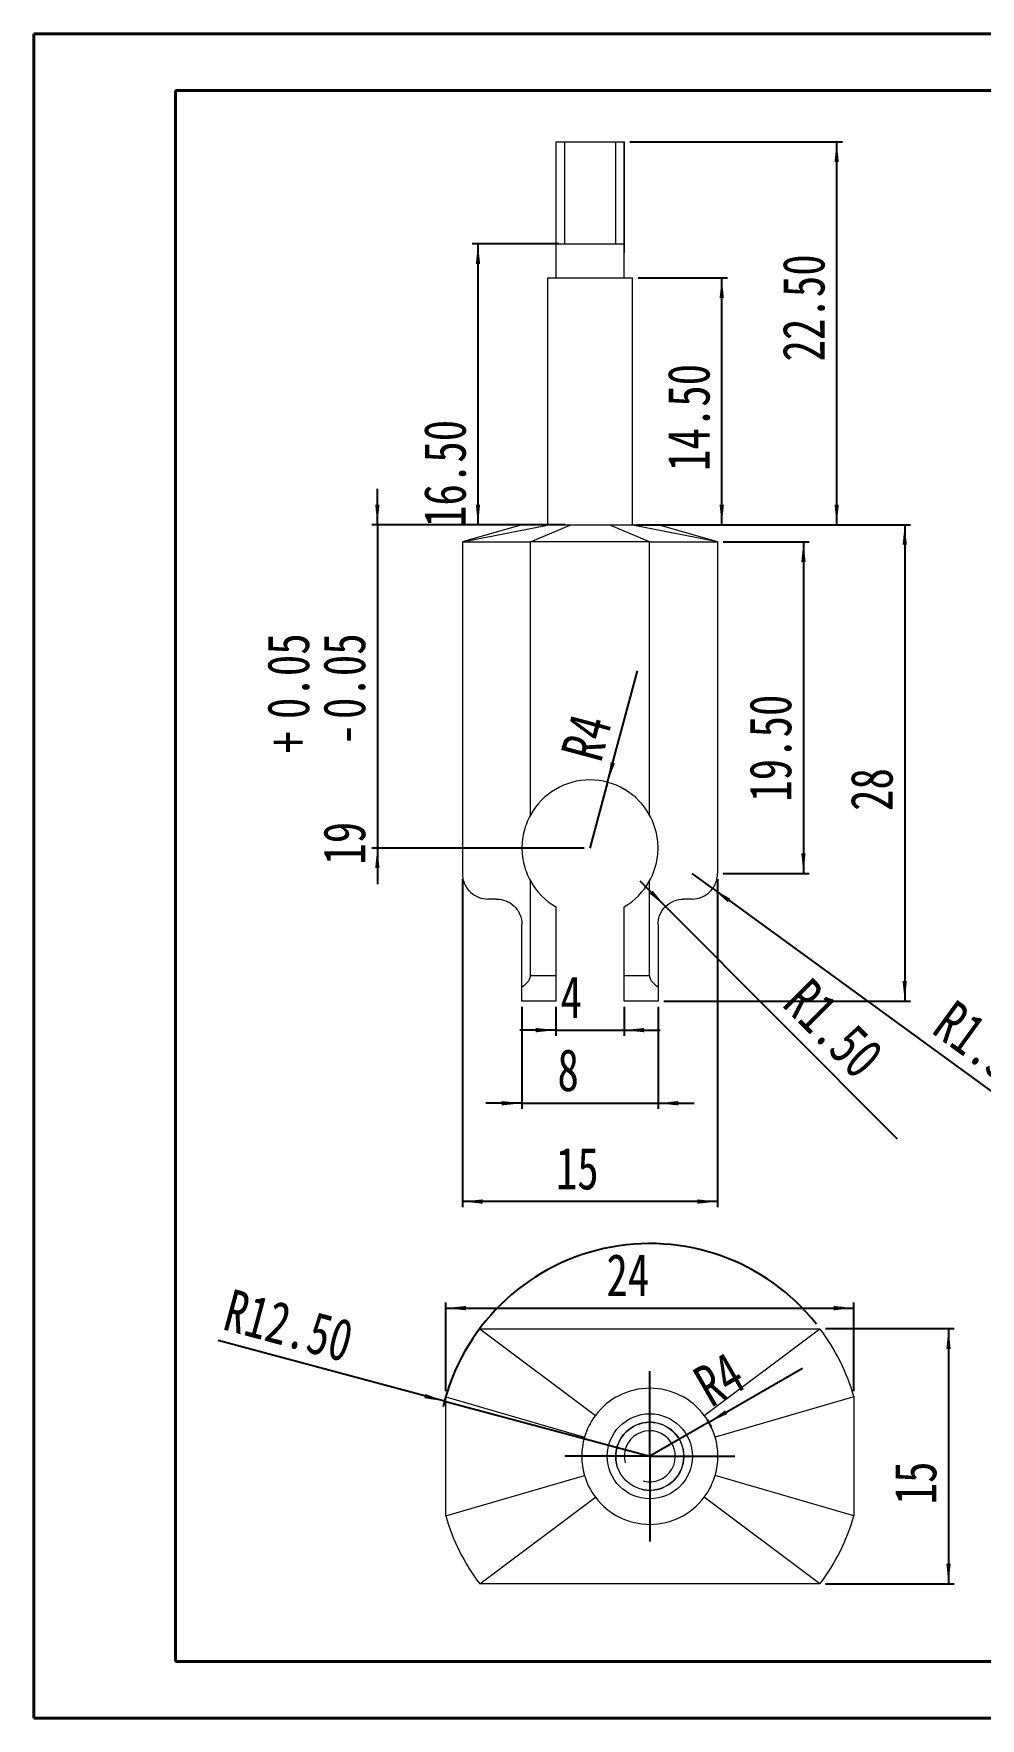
# Model space of a CAD drawing. Header units: millimetres. Extents: x 0 to 420, y 0 to 297.
# Drawn here: x 0.1 to 167, y 0.2 to 297.2 of the extents above; entities that cross this region are included whole.
import ezdxf

# ---------------------------------------------------------------- set-up
doc = ezdxf.new("R2010")
doc.units = ezdxf.units.MM
doc.layers.add('FORMAT', color=7, linetype='Continuous')
doc.styles.add('SLDTEXTSTYLE1', font='TXT', dxfattribs={"width": 0.75})
doc.dimstyles.new('SLDDIMSTYLE1', dxfattribs={"dimtxt": 7.408333, "dimasz": 3.556, "dimexe": 0, "dimexo": 0.0625, "dimgap": 1.852083, "dimtad": 1, "dimlfac": 0.333333, "dimrnd": 1e-09, "dimzin": 4, "dimdsep": 46, "dimtxsty": 'SLDTEXTSTYLE1', "dimsah": 1, "dimcen": 0.09, "dimadec": 0, "dimazin": 1, "dimtfac": 1, "dimtofl": 0, "dimtmove": 0, "dimatfit": 3, "dimfxl": 1, "dimfrac": 2, "dimtolj": 1, "dimtzin": 12, "dimarcsym": 0})
doc.dimstyles.new('SLDDIMSTYLE10', dxfattribs={"dimtxt": 7.408333, "dimasz": 3.556, "dimexe": 0, "dimexo": 0.0625, "dimgap": 1.852083, "dimtad": 1, "dimlfac": 0.333333, "dimrnd": 1e-09, "dimzin": 12, "dimdsep": 46, "dimtxsty": 'SLDTEXTSTYLE1', "dimsah": 1, "dimcen": 0.09, "dimadec": 0, "dimazin": 3, "dimtol": 1, "dimtp": 0.05, "dimtm": 0.05, "dimtfac": 1, "dimtofl": 0, "dimtmove": 0, "dimatfit": 3, "dimfxl": 1, "dimfrac": 2, "dimtolj": 1, "dimarcsym": 0})
doc.dimstyles.new('SLDDIMSTYLE2', dxfattribs={"dimtxt": 7.408333, "dimasz": 3.556, "dimexe": 0, "dimexo": 0.0625, "dimgap": 1.852083, "dimtad": 1, "dimlfac": 0.333333, "dimrnd": 1e-09, "dimzin": 12, "dimdsep": 46, "dimtxsty": 'SLDTEXTSTYLE1', "dimsah": 1, "dimcen": 0, "dimadec": 0, "dimazin": 3, "dimtfac": 1, "dimtofl": 0, "dimtmove": 0, "dimatfit": 3, "dimfxl": 1, "dimfrac": 2, "dimtolj": 1, "dimtzin": 12, "dimarcsym": 0})
doc.dimstyles.new('SLDDIMSTYLE3', dxfattribs={"dimtxt": 7.408333, "dimasz": 3.556, "dimexe": 0, "dimexo": 0.0625, "dimgap": 1.852083, "dimtad": 1, "dimlfac": 0.333333, "dimrnd": 1e-09, "dimzin": 12, "dimdsep": 46, "dimtxsty": 'SLDTEXTSTYLE1', "dimsah": 1, "dimcen": 0.09, "dimadec": 0, "dimazin": 3, "dimtfac": 1, "dimtofl": 0, "dimtmove": 0, "dimatfit": 3, "dimfxl": 1, "dimfrac": 2, "dimtolj": 1, "dimtzin": 12, "dimarcsym": 0})
doc.dimstyles.new('SLDDIMSTYLE4', dxfattribs={"dimtxt": 7.408333, "dimasz": 3.556, "dimexe": 0, "dimexo": 0.0625, "dimgap": 1.852083, "dimtad": 1, "dimlfac": 0.333333, "dimrnd": 1e-09, "dimzin": 4, "dimdsep": 46, "dimtxsty": 'SLDTEXTSTYLE1', "dimsah": 1, "dimcen": 0, "dimadec": 0, "dimazin": 1, "dimtfac": 1, "dimtofl": 0, "dimtmove": 0, "dimatfit": 3, "dimfxl": 1, "dimfrac": 2, "dimtolj": 1, "dimtzin": 12, "dimarcsym": 0})
doc.dimstyles.new('SLDDIMSTYLE6', dxfattribs={"dimtxt": 7.408333, "dimasz": 3.556, "dimexe": 0, "dimexo": 0.0625, "dimgap": 1.852083, "dimtad": 1, "dimlfac": 0.333333, "dimrnd": 1e-09, "dimzin": 12, "dimdsep": 46, "dimtxsty": 'SLDTEXTSTYLE1', "dimsah": 1, "dimcen": 0.09, "dimadec": 0, "dimazin": 3, "dimtfac": 1, "dimtmove": 0, "dimatfit": 0, "dimfxl": 1, "dimfrac": 2, "dimtolj": 1, "dimtzin": 12, "dimarcsym": 0})
doc.dimstyles.new('SLDDIMSTYLE9', dxfattribs={"dimtxt": 7.408333, "dimasz": 3.556, "dimexe": 0, "dimexo": 0.0625, "dimgap": 1.852083, "dimtad": 1, "dimlfac": 0.333333, "dimrnd": 1e-09, "dimzin": 4, "dimdsep": 46, "dimtxsty": 'SLDTEXTSTYLE1', "dimsah": 1, "dimcen": 0, "dimadec": 0, "dimazin": 1, "dimtfac": 1, "dimtofl": 0, "dimtmove": 1, "dimatfit": 3, "dimfxl": 1, "dimfrac": 2, "dimtolj": 1, "dimtzin": 12, "dimarcsym": 0})

# ---------------------------------------------------------------- blocks, each defined once
blk = doc.blocks.new('_D_13')
at = {"layer": 'FORMAT'}
for p, q in [((75.68, 148.15), (75.68, 90.32)), ((120.68, 148.15), (120.68, 90.32)), ((120.68, 91.32), (75.68, 91.32))]:
    blk.add_line(p, q, dxfattribs=at)
for points in [[(75.68, 91.32), (79.23, 90.94), (79.23, 91.7)], [(120.68, 91.32), (117.12, 91.7), (117.12, 90.94)]]:
    blk.add_solid(points, dxfattribs=at)
at = {"layer": 'FORMAT', "insert": (92.16, 100.87, 0.3), "char_height": 7.408, "attachment_point": 1, "style": 'SLDTEXTSTYLE1'}
blk.add_mtext('15', dxfattribs=at)
blk = doc.blocks.new('_D_14')
at = {"layer": 'FORMAT'}
for p, q in [((121.68, 207.65), (136.82, 207.65)), ((135.82, 207.65), (135.82, 149.15)), ((121.68, 149.15), (136.82, 149.15))]:
    blk.add_line(p, q, dxfattribs=at)
for points in [[(135.82, 207.65), (135.44, 204.1), (136.2, 204.1)], [(135.82, 149.15), (136.2, 152.71), (135.44, 152.71)]]:
    blk.add_solid(points, dxfattribs=at)
at = {"layer": 'FORMAT', "insert": (126.27, 161.8, 0.3), "char_height": 7.408, "attachment_point": 1, "rotation": 90, "style": 'SLDTEXTSTYLE1'}
blk.add_mtext('19.50', dxfattribs=at)
blk = doc.blocks.new('_D_15')
at = {"layer": 'FORMAT'}
for q in [(116.18, 149.15), (182.11, 101.13)]:
    blk.add_line((119.82, 146.51), q, dxfattribs=at)
blk.add_solid([(119.82, 146.51), (122.47, 144.1), (122.91, 144.72)], dxfattribs=at)
at = {"layer": 'FORMAT', "insert": (162.53, 127.17, 0.3), "char_height": 7.408, "attachment_point": 1, "rotation": 323.9272, "style": 'SLDTEXTSTYLE1'}
blk.add_mtext('R1.50', dxfattribs=at)
blk = doc.blocks.new('_D_16')
at = {"layer": 'FORMAT'}
for q in [(107.01, 147.83), (152.37, 102.36)]:
    blk.add_line((111.5, 143.34), q, dxfattribs=at)
blk.add_solid([(111.5, 143.34), (109.25, 146.12), (108.72, 145.59)], dxfattribs=at)
at = {"layer": 'FORMAT', "insert": (137.1, 131.15, 0.3), "char_height": 7.408, "attachment_point": 1, "rotation": 315, "style": 'SLDTEXTSTYLE1'}
blk.add_mtext('R1.50', dxfattribs=at)
blk = doc.blocks.new('_D_17')
at = {"layer": 'FORMAT'}
for q in [(106.55, 184.9), (98.18, 153.65)]:
    blk.add_line((101.28, 165.25), q, dxfattribs=at)
blk.add_solid([(101.28, 165.25), (102.57, 168.58), (101.84, 168.78)], dxfattribs=at)
at = {"layer": 'FORMAT', "insert": (92.96, 170.45, 0.3), "char_height": 7.408, "attachment_point": 1, "rotation": 75, "style": 'SLDTEXTSTYLE1'}
blk.add_mtext('R4', dxfattribs=at)
blk = doc.blocks.new('_D_18')
at = {"layer": 'FORMAT'}
for p, q in [((92.18, 125.65), (92.18, 120.54)), ((104.18, 125.65), (104.18, 120.54)), ((92.18, 121.54), (85.83, 121.54)), ((92.18, 121.54), (104.18, 121.54)), ((104.18, 121.54), (110.53, 121.54))]:
    blk.add_line(p, q, dxfattribs=at)
for points in [[(92.18, 121.54), (88.62, 121.92), (88.62, 121.16)], [(104.18, 121.54), (107.73, 121.16), (107.73, 121.92)]]:
    blk.add_solid(points, dxfattribs=at)
at = {"layer": 'FORMAT', "insert": (92.98, 131.09, 0.3), "char_height": 7.41, "attachment_point": 1, "style": 'SLDTEXTSTYLE1'}
blk.add_mtext('4', dxfattribs=at)
blk = doc.blocks.new('_D_19')
at = {"layer": 'FORMAT'}
for p, q in [((105.18, 278.15), (142.68, 278.15)), ((141.68, 210.65), (141.68, 278.15)), ((106.38, 210.65), (142.68, 210.65))]:
    blk.add_line(p, q, dxfattribs=at)
for points in [[(141.68, 278.15), (141.3, 274.6), (142.06, 274.6)], [(141.68, 210.65), (142.06, 214.21), (141.3, 214.21)]]:
    blk.add_solid(points, dxfattribs=at)
at = {"layer": 'FORMAT', "insert": (132.13, 239.42, 0.3), "char_height": 7.408, "attachment_point": 1, "rotation": 90, "style": 'SLDTEXTSTYLE1'}
blk.add_mtext('22.50', dxfattribs=at)
blk = doc.blocks.new('_D_20')
at = {"layer": 'FORMAT'}
for p, q in [((60.68, 210.65), (60.68, 217)), ((89.98, 210.65), (59.68, 210.65)), ((60.68, 210.65), (60.68, 153.65)), ((97.18, 153.65), (59.68, 153.65)), ((60.68, 153.65), (60.68, 147.3))]:
    blk.add_line(p, q, dxfattribs=at)
for points in [[(60.68, 210.65), (61.06, 214.21), (60.3, 214.21)], [(60.68, 153.65), (60.3, 150.1), (61.06, 150.1)]]:
    blk.add_solid(points, dxfattribs=at)
at = {"layer": 'FORMAT', "attachment_point": 1, "rotation": 90, "style": 'SLDTEXTSTYLE1'}
for s, insert, char_height in [('0.05', (41.25, 176.38, 0.3), 7.408), ('0.05', (51.13, 176.38, 0.3), 7.408), ('+', (41.25, 170.4, 0.3), 7.41), ('-', (51.13, 171.75, 0.3), 7.41), ('19', (51.13, 150.71, 0.3), 7.408)]:
    blk.add_mtext(s, dxfattribs=dict(at, insert=insert, char_height=char_height))
blk = doc.blocks.new('_D_21')
at = {"layer": 'FORMAT'}
for p, q in [((106.38, 210.65), (154.68, 210.65)), ((153.68, 210.65), (153.68, 126.65)), ((111.18, 126.65), (154.68, 126.65))]:
    blk.add_line(p, q, dxfattribs=at)
for points in [[(153.68, 210.65), (153.3, 207.1), (154.06, 207.1)], [(153.68, 126.65), (154.06, 130.21), (153.3, 130.21)]]:
    blk.add_solid(points, dxfattribs=at)
at = {"layer": 'FORMAT', "insert": (144.13, 160.18, 0.3), "char_height": 7.408, "attachment_point": 1, "rotation": 90, "style": 'SLDTEXTSTYLE1'}
blk.add_mtext('28', dxfattribs=at)
blk = doc.blocks.new('_D_22')
at = {"layer": 'FORMAT'}
for p, q in [((86.18, 125.65), (86.18, 107.65)), ((110.18, 125.65), (110.18, 107.65)), ((86.18, 108.65), (79.83, 108.65)), ((86.18, 108.65), (110.18, 108.65)), ((110.18, 108.65), (116.53, 108.65))]:
    blk.add_line(p, q, dxfattribs=at)
for points in [[(86.18, 108.65), (82.62, 109.04), (82.62, 108.27)], [(110.18, 108.65), (113.73, 108.27), (113.73, 109.04)]]:
    blk.add_solid(points, dxfattribs=at)
at = {"layer": 'FORMAT', "insert": (92.44, 118.2, 0.3), "char_height": 7.41, "attachment_point": 1, "style": 'SLDTEXTSTYLE1'}
blk.add_mtext('8', dxfattribs=at)
blk = doc.blocks.new('_D_23')
at = {"layer": 'FORMAT'}
for p, q in [((106.68, 254.15), (122.42, 254.15)), ((121.42, 210.65), (121.42, 254.15)), ((106.38, 210.65), (122.42, 210.65))]:
    blk.add_line(p, q, dxfattribs=at)
for points in [[(121.42, 254.15), (121.03, 250.6), (121.8, 250.6)], [(121.42, 210.65), (121.8, 214.21), (121.03, 214.21)]]:
    blk.add_solid(points, dxfattribs=at)
at = {"layer": 'FORMAT', "insert": (111.87, 220.1, 0.3), "char_height": 7.408, "attachment_point": 1, "rotation": 90, "style": 'SLDTEXTSTYLE1'}
blk.add_mtext('14.50', dxfattribs=at)
blk = doc.blocks.new('_D_24')
at = {"layer": 'FORMAT'}
for p, q in [((92.68, 260.15), (77.42, 260.15)), ((78.42, 260.15), (78.42, 210.65)), ((93.82, 210.65), (77.42, 210.65))]:
    blk.add_line(p, q, dxfattribs=at)
for points in [[(78.42, 260.15), (78.04, 256.6), (78.81, 256.6)], [(78.42, 210.65), (78.81, 214.21), (78.04, 214.21)]]:
    blk.add_solid(points, dxfattribs=at)
at = {"layer": 'FORMAT', "insert": (68.87, 210.24, 0.3), "char_height": 7.408, "attachment_point": 1, "rotation": 90, "style": 'SLDTEXTSTYLE1'}
blk.add_mtext('16.50', dxfattribs=at)
blk = doc.blocks.new('_D_25')
at = {"layer": 'FORMAT'}
for p, q in [((72.73, 57.91), (72.73, 73.53)), ((72.73, 72.53), (144.73, 72.53)), ((144.73, 57.91), (144.73, 73.53))]:
    blk.add_line(p, q, dxfattribs=at)
for points in [[(72.73, 72.53), (76.29, 72.15), (76.29, 72.91)], [(144.73, 72.53), (141.17, 72.91), (141.17, 72.15)]]:
    blk.add_solid(points, dxfattribs=at)
at = {"layer": 'FORMAT', "insert": (101.08, 82.08, 5.55), "char_height": 7.408, "attachment_point": 1, "style": 'SLDTEXTSTYLE1'}
blk.add_mtext('24', dxfattribs=at)
blk = doc.blocks.new('_D_26')
at = {"layer": 'FORMAT'}
for q in [(32.6, 66.8), (108.73, 46.41)]:
    blk.add_line((72.51, 56.11), q, dxfattribs=at)
blk.add_arc((108.73, 46.41), 37.5, 38.3974, 166.5275, dxfattribs=at)
blk.add_solid([(72.51, 56.11), (69.17, 57.4), (68.97, 56.66)], dxfattribs=at)
at = {"layer": 'FORMAT', "insert": (35.07, 76, 5.55), "char_height": 7.408, "attachment_point": 1, "rotation": 345, "style": 'SLDTEXTSTYLE1'}
blk.add_mtext('R12.50', dxfattribs=at)
blk = doc.blocks.new('_D_27')
at = {"layer": 'FORMAT'}
for q in [(135.64, 61.94), (108.73, 46.41)]:
    blk.add_line((119.12, 52.41), q, dxfattribs=at)
blk.add_arc((108.73, 46.41), 12, 25.2364, 32.1063, dxfattribs=at)
blk.add_solid([(119.12, 52.41), (122.39, 53.85), (122.01, 54.51)], dxfattribs=at)
at = {"layer": 'FORMAT', "insert": (115.82, 61.31, 5.55), "char_height": 7.408, "attachment_point": 1, "rotation": 30, "style": 'SLDTEXTSTYLE1'}
blk.add_mtext('R4', dxfattribs=at)
blk = doc.blocks.new('_D_28')
at = {"layer": 'FORMAT'}
for p, q in [((139.73, 68.91), (162.4, 68.91)), ((161.4, 68.91), (161.4, 23.91)), ((139.73, 23.91), (162.4, 23.91))]:
    blk.add_line(p, q, dxfattribs=at)
for points in [[(161.4, 68.91), (161.02, 65.35), (161.78, 65.35)], [(161.4, 23.91), (161.78, 27.46), (161.02, 27.46)]]:
    blk.add_solid(points, dxfattribs=at)
at = {"layer": 'FORMAT', "insert": (151.85, 37.93, 5.55), "char_height": 7.408, "attachment_point": 1, "rotation": 90, "style": 'SLDTEXTSTYLE1'}
blk.add_mtext('15', dxfattribs=at)
blk = doc.blocks.new('SW_CENTERMARKSYMBOL_2')
at = {"layer": 'FORMAT', "color": 0}
for p, q in [((0, 7.5), (0, 15)), ((0, 0), (0, 7.5)), ((-7.5, 0), (-15, 0)), ((0, 0), (-7.5, 0)), ((0, 0), (0, -7.5)), ((0, 0), (7.5, 0)), ((7.5, 0), (15, 0)), ((0, -7.5), (0, -15))]:
    blk.add_line(p, q, dxfattribs=at)

msp = doc.modelspace()

# ---------------------------------------------------------------- linework, layer by layer
at = {"color": 7, "linetype": 'Continuous', "lineweight": 40}
for p, q in [((0.07884, 0.21478), (0.07884, 297.21478)), ((0.07884, 297.21478), (420.07884, 297.21478)), ((25.07884, 10.21478), (25.07884, 287.21478)), ((25.07884, 287.21478), (410.07884, 287.21478)), ((25.07884, 10.21478), (410.07884, 10.21478)), ((0.07884, 0.21478), (420.07884, 0.21478))]:
    msp.add_line(p, q, dxfattribs=at)
at = {"color": 7, "linetype": 'Continuous', "lineweight": 15}
for p, q in [((92.17835, 278.15477), (92.17835, 254.15477)), ((92.17835, 278.15477), (104.17835, 278.15477)), ((104.17835, 254.15477), (104.17835, 278.15477)), ((90.67835, 254.15477), (90.67835, 210.65477)), ((90.67835, 254.15477), (105.67835, 254.15477)), ((105.67835, 210.65477), (105.67835, 254.15477)), ((86.17835, 210.65477), (75.67835, 207.65477)), ((75.67835, 207.65477), (90.97835, 210.65477)), ((86.17835, 210.65477), (90.97835, 210.65477)), ((87.67835, 207.65477), (94.81835, 210.65477)), ((90.97835, 210.65477), (94.81835, 210.65477)), ((94.81835, 210.65477), (101.53835, 210.65477)), ((108.67835, 207.65477), (101.53835, 210.65477)), ((101.53835, 210.65477), (105.37835, 210.65477)), ((120.67835, 207.65477), (105.37835, 210.65477)), ((105.37835, 210.65477), (110.17835, 210.65477)), ((120.67835, 207.65477), (110.17835, 210.65477)), ((75.67835, 207.65477), (75.67835, 149.15477)), ((75.67835, 207.65477), (87.67835, 207.65477)), ((87.67835, 159.46425), (87.67835, 207.65477)), ((108.67835, 207.65477), (87.67835, 207.65477)), ((108.67835, 159.46425), (108.67835, 207.65477)), ((108.67835, 207.65477), (120.67835, 207.65477)), ((120.67835, 207.65477), (120.67835, 149.15477)), ((87.67835, 131.15477), (87.67835, 147.8453)), ((108.67835, 131.15477), (108.67835, 147.8453)), ((81.67835, 144.65477), (80.17835, 144.65477)), ((92.17835, 143.26247), (92.17835, 131.15477)), ((104.17835, 131.15477), (104.17835, 143.26247)), ((116.17835, 144.65477), (114.67835, 144.65477)), ((86.17835, 129.14879), (86.17835, 140.15477)), ((110.17835, 140.15477), (110.17835, 129.14879)), ((87.67835, 131.15477), (92.17835, 131.15477)), ((92.17835, 131.15477), (92.17835, 126.65477)), ((104.17835, 126.65477), (104.17835, 131.15477)), ((104.17835, 131.15477), (108.67835, 131.15477)), ((86.17835, 126.65477), (86.17835, 129.14879)), ((110.17835, 129.14879), (110.17835, 126.65477)), ((92.17835, 126.65477), (86.17835, 126.65477)), ((110.17835, 126.65477), (104.17835, 126.65477)), ((78.72904, 68.90636), (99.12904, 53.60636)), ((78.72904, 68.90636), (138.72904, 68.90636)), ((118.32904, 53.60636), (138.72904, 68.90636)), ((72.72904, 56.90636), (97.20904, 49.76636)), ((72.72904, 35.90636), (72.72904, 56.90636)), ((144.72904, 56.90636), (120.24904, 49.76636)), ((144.72904, 56.90636), (144.72904, 35.90636)), ((72.72904, 35.90636), (97.20904, 43.04636)), ((144.72904, 35.90636), (120.24904, 43.04636)), ((78.72904, 23.90636), (99.12904, 39.20636)), ((138.72904, 23.90636), (118.32904, 39.20636)), ((138.72904, 23.90636), (78.72904, 23.90636))]:
    msp.add_line(p, q, dxfattribs=at)
at = {"color": 7, "linetype": 'Continuous', "lineweight": 0}
for p, q in [((92.17835, 278.15477), (92.17835, 258.65477)), ((93.67835, 278.15477), (93.67835, 260.15477)), ((102.67835, 278.15477), (102.67835, 260.15477)), ((104.17835, 278.15477), (104.17835, 258.65477)), ((92.17835, 260.15477), (104.17835, 260.15477))]:
    msp.add_line(p, q, dxfattribs=at)
at = {"color": 7, "linetype": 'Continuous', "lineweight": 15}
for radius in [7.5, 6]:
    msp.add_circle((108.72904, 46.40636), radius, dxfattribs=at)
for centre, radius, start, end in [((98.17835, 153.65477), 12, 28.9550244, 151.0449756), ((98.17835, 153.65477), 12, 208.9550244, 240), ((98.17835, 153.65477), 12, 300, 331.0449756), ((108.72904, 46.40636), 37.5, 143.1301024, 163.7397953), ((108.72904, 46.40636), 37.5, 16.2602047, 36.8698976), ((108.72904, 46.40636), 12, 36.8698976, 143.1301024), ((108.72904, 46.40636), 12, 143.1301024, 163.7397953), ((108.72904, 46.40636), 12, 16.2602047, 36.8698976), ((108.72904, 46.40636), 12, 163.7397953, 196.2602047), ((108.72904, 46.40636), 12, 343.7397953, 16.2602047), ((108.72904, 46.40636), 12, 196.2602047, 216.8698976), ((108.72904, 46.40636), 12, 323.1301024, 343.7397953), ((108.72904, 46.40636), 12, 216.8698976, 323.1301024), ((108.72904, 46.40636), 37.5, 196.2602047, 216.8698976), ((108.72904, 46.40636), 37.5, 323.1301024, 343.7397953)]:
    msp.add_arc(centre, radius, start, end, dxfattribs=at)
at = {"color": 7, "linetype": 'Continuous', "lineweight": 0}
for radius in [6, 4.5]:
    msp.add_arc((108.72904, 46.40636), radius, 255, 195, dxfattribs=at)
at = {"color": 7, "linetype": 'Continuous', "lineweight": 15}
for points, knots in [([(87.67835, 159.46425), (87.18769, 158.57743), (86.81628, 157.64533), (86.43579, 156.17816), (86.33854, 155.67377), (86.21036, 154.66706), (86.17851, 154.16312), (86.17803, 152.64955), (86.30848, 151.62429), (86.81372, 149.67209), (87.18765, 148.73218), (87.67835, 147.8453)], [0, 0, 0, 0, 0.25, 0.25, 0.375, 0.375, 0.5, 0.5, 0.75, 0.75, 1, 1, 1, 1]), ([(108.67835, 147.8453), (109.16901, 148.73212), (109.54042, 149.66422), (109.92091, 151.13139), (110.01816, 151.63578), (110.14634, 152.64249), (110.17819, 153.14643), (110.17867, 154.66), (110.04822, 155.68526), (109.54298, 157.63745), (109.16905, 158.57736), (108.67835, 159.46425)], [0, 0, 0, 0, 0.25, 0.25, 0.375, 0.375, 0.5, 0.5, 0.75, 0.75, 1, 1, 1, 1]), ([(75.67835, 149.15477), (75.67835, 148.82912), (75.71327, 148.51142), (75.84789, 147.89064), (75.94888, 147.58752), (76.20162, 147.02631), (76.35605, 146.76125), (76.70524, 146.2779), (76.89908, 146.05958), (77.53469, 145.46744), (78.01729, 145.16787), (79.06378, 144.75894), (79.60908, 144.65477), (80.17835, 144.65477)], [0, 0, 0, 0, 0.125, 0.125, 0.25, 0.25, 0.375, 0.375, 0.5, 0.5, 0.75, 0.75, 1, 1, 1, 1]), ([(116.17835, 144.65477), (116.74885, 144.65477), (117.29285, 144.75937), (118.07301, 145.06354), (118.32769, 145.19125), (118.80465, 145.48985), (119.02963, 145.66148), (119.45156, 146.05332), (119.64966, 146.2758), (119.9984, 146.75776), (120.15125, 147.01858), (120.40796, 147.58708), (120.50702, 147.88488), (120.6421, 148.50286), (120.67835, 148.82795), (120.67835, 149.15477)], [0, 0, 0, 0, 0.25, 0.25, 0.375, 0.375, 0.5, 0.5, 0.625, 0.625, 0.75, 0.75, 0.875, 0.875, 1, 1, 1, 1]), ([(81.67835, 144.65477), (82.23483, 144.65477), (82.78594, 144.55393), (83.85454, 144.13516), (84.34935, 143.82489), (84.99587, 143.2097), (85.18991, 142.98472), (85.53385, 142.49459), (85.68506, 142.22571), (86.0485, 141.38849), (86.17835, 140.77614), (86.17835, 140.15477)], [0, 0, 0, 0, 0.25, 0.25, 0.5, 0.5, 0.625, 0.625, 0.75, 0.75, 1, 1, 1, 1]), ([(110.17835, 140.15477), (110.17835, 140.46498), (110.21008, 140.76943), (110.33406, 141.36735), (110.42807, 141.66388), (110.79024, 142.50038), (111.14596, 143.00436), (111.99975, 143.81852), (112.50318, 144.13511), (113.56355, 144.55155), (114.12238, 144.65477), (114.67835, 144.65477)], [0, 0, 0, 0, 0.125, 0.125, 0.25, 0.25, 0.5, 0.5, 0.75, 0.75, 1, 1, 1, 1]), ([(86.17835, 129.1488), (86.5309, 129.38791), (86.8719, 129.65581), (87.29816, 130.13982), (87.42667, 130.31657), (87.61883, 130.7129), (87.67835, 130.93085), (87.67835, 131.15477)], [0, 0, 0, 0, 0.5, 0.5, 0.75, 0.75, 1, 1, 1, 1]), ([(108.67835, 131.15477), (108.67835, 130.9303), (108.7377, 130.71366), (108.92889, 130.31851), (109.05803, 130.14028), (109.48812, 129.65227), (109.8255, 129.38812), (110.17835, 129.1488)], [0, 0, 0, 0, 0.25, 0.25, 0.5, 0.5, 1, 1, 1, 1])]:
    msp.add_open_spline(points, degree=3, knots=knots, dxfattribs=at)

# ---------------------------------------------------------------- block references
at = {"layer": 'FORMAT'}
msp.add_blockref('SW_CENTERMARKSYMBOL_2', (108.72904, 46.40636), dxfattribs=at)

# ---------------------------------------------------------------- dimensions: what is measured, and where the dimension line sits
for base, p1, p2, dimstyle, picture, middle in [((141.67843, 278.15477), (105.37835, 210.65477), (104.17835, 278.15477), 'SLDDIMSTYLE1', '_D_19', (141.67843, 254.73671)), ((78.42461, 210.65477), (93.67835, 260.15477), (94.81835, 210.65477), 'SLDDIMSTYLE1', '_D_24', (78.42461, 225.56186)), ((121.41529, 254.15477), (105.37835, 210.65477), (105.67835, 254.15477), 'SLDDIMSTYLE1', '_D_23', (121.41529, 235.41446)), ((60.67828, 153.65477), (90.97835, 210.65477), (98.17835, 153.65477), 'SLDDIMSTYLE10', '_D_20', (60.67828, 173.11962)), ((153.67843, 126.65477), (105.37835, 210.65477), (110.17835, 126.65477), 'SLDDIMSTYLE3', '_D_21', (153.67843, 168.65477)), ((135.81943, 149.15477), (120.67835, 207.65477), (120.67835, 149.15477), 'SLDDIMSTYLE1', '_D_14', (135.81943, 177.11798)), ((161.40016, 23.90636), (138.72904, 68.90636), (138.72904, 23.90636), 'SLDDIMSTYLE3', '_D_28', (161.40016, 46.40636))]:
    dim = msp.add_linear_dim(base=base, p1=p1, p2=p2, angle=90, dimstyle=dimstyle, dxfattribs=at)
    dim.commit()
    dim.dimension.update_dxf_attribs({"geometry": picture, "text_midpoint": middle, "dimtype": 160})
for center, mpoint, dimstyle, picture, middle in [((98.17835, 153.65477), (101.28418, 165.24588), 'SLDDIMSTYLE2', '_D_17', (104.46531, 177.11799)), ((116.17835, 149.15477), (119.81556, 146.50512), 'SLDDIMSTYLE4', '_D_15', (169.72436, 110.14729)), ((114.67835, 140.15477), (111.49637, 143.33675), 'SLDDIMSTYLE9', '_D_16', (141.72109, 113.11205)), ((108.72904, 46.40636), (72.50682, 56.11208), 'SLDDIMSTYLE4', '_D_26', (50.02251, 62.13674)), ((108.72904, 46.40636), (119.12135, 52.40636), 'SLDDIMSTYLE2', '_D_27', (128.68886, 57.93017))]:
    dim = msp.add_radius_dim(center=center, mpoint=mpoint, dimstyle=dimstyle, dxfattribs=at)
    dim.commit()
    dim.dimension.update_dxf_attribs({"geometry": picture, "text_midpoint": middle, "dimtype": 164})
for base, p1, p2, dimstyle, picture, middle in [((75.67835, 91.3204), (120.67835, 149.15477), (75.67835, 149.15477), 'SLDDIMSTYLE3', '_D_13', (100.63437, 91.3204)), ((104.17835, 121.54102), (92.17835, 126.65477), (104.17835, 126.65477), 'SLDDIMSTYLE6', '_D_18', (98.7219, 121.54102)), ((110.17835, 108.65477), (86.17835, 126.65477), (110.17835, 126.65477), 'SLDDIMSTYLE3', '_D_22', (98.17835, 108.65477)), ((144.72904, 72.5334), (72.72904, 56.90636), (144.72904, 56.90636), 'SLDDIMSTYLE3', '_D_25', (109.55929, 72.5334))]:
    dim = msp.add_linear_dim(base=base, p1=p1, p2=p2, dimstyle=dimstyle, dxfattribs=at)
    dim.commit()
    dim.dimension.update_dxf_attribs({"geometry": picture, "text_midpoint": middle, "dimtype": 160})

doc.saveas('drawing.dxf')
